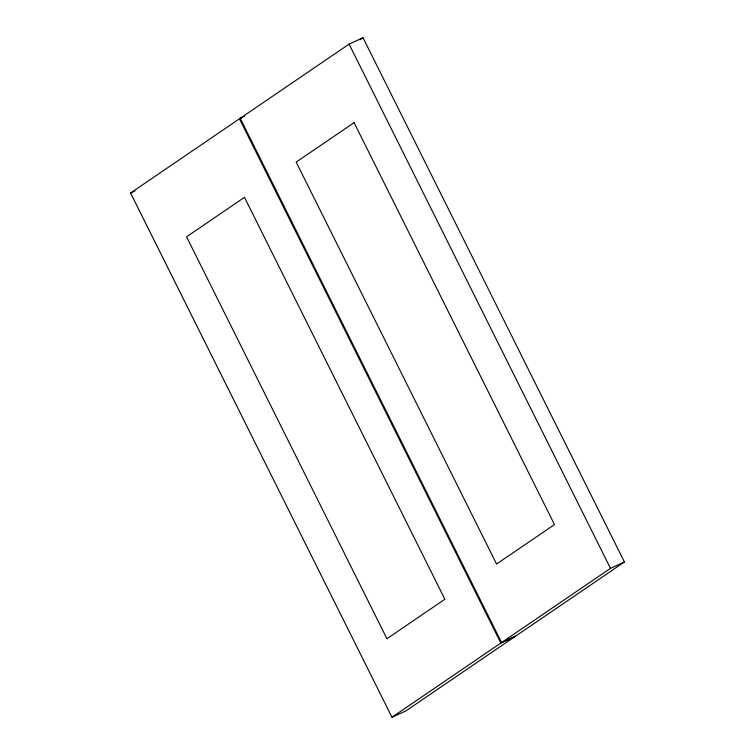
<?xml version="1.0" encoding="UTF-8"?>
<svg xmlns="http://www.w3.org/2000/svg" width="755" height="755" viewBox="0 0 755 755"><rect width="100%" height="100%" fill="white"/><g stroke="black" fill="none" stroke-linecap="round" stroke-linejoin="round"><path stroke-width="1.13" d="M130.577 193.006L349.093 44.12L363.042 37.75L624.423 561.994L405.907 710.88L391.958 717.25L130.577 193.006L134.871 191.043M360.126 39.741L363.042 37.75M391.958 717.25L610.474 568.364L624.423 561.994M244.488 116.355L240.203 118.318L501.584 642.562L515.523 636.191M241.619 117.827L239.477 118.809L500.848 643.062L514.797 636.682M349.093 44.12L610.474 568.364M244.469 197.348L186.57 236.796L386.956 638.721L444.865 599.262L244.469 197.348M354.095 122.659L296.186 162.108L496.582 564.032L554.481 524.574L354.095 122.659"/></g></svg>
